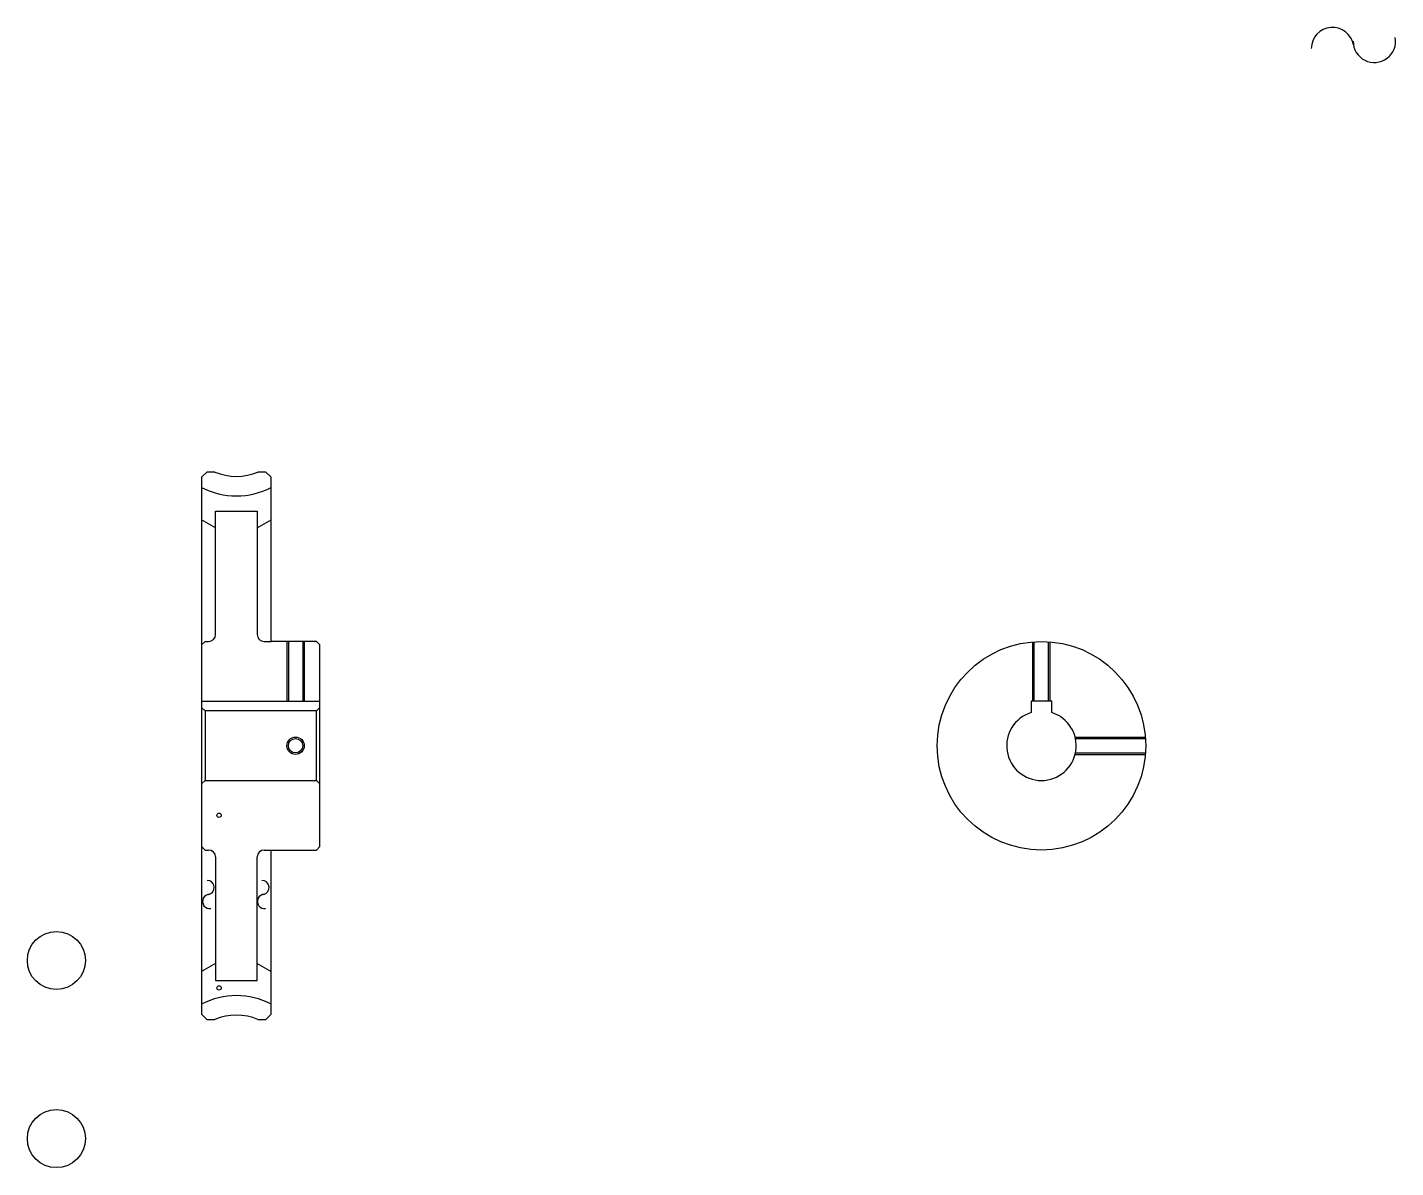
# Model space of a CAD drawing. Header units: metres. Extents: x 113 to 506, y 59 to 387.
import ezdxf

# ---------------------------------------------------------------- set-up
doc = ezdxf.new("R2010")
doc.units = ezdxf.units.M

msp = doc.modelspace()

# ---------------------------------------------------------------- linework, layer by layer
at = {"color": 4}
for p, q in [((166.933334, 242.762833), (162.933334, 245.072235)), ((178.933334, 247.572235), (178.933334, 212.072235)), ((178.933334, 242.762833), (182.933334, 245.072235)), ((180.933334, 210.072235), (182.933334, 210.072235)), ((162.933334, 192.872238), (196.933334, 192.872238)), ((196.933334, 191.072235), (195.933334, 190.072235)), ((162.933334, 169.072235), (163.933334, 170.072235)), ((196.933334, 169.072235), (195.933334, 170.072235)), ((180.933334, 150.072235), (182.933334, 150.072235)), ((178.933334, 112.572235), (178.933334, 148.072235)), ((166.933334, 117.381638), (162.933334, 115.072235)), ((178.933334, 117.381638), (182.933334, 115.072235))]:
    msp.add_line(p, q, dxfattribs=at)
for points in [[(166.733536, 258.822235), (164.433334, 258.822235), (162.933334, 257.322235), (162.933334, 169.072235)], [(179.133133, 101.322235), (181.433334, 101.322235), (182.933334, 102.822235), (182.933334, 150.072235), (195.933334, 150.072235), (196.933334, 151.072235), (196.933334, 209.072235), (195.933334, 210.072235), (182.933334, 210.072235), (182.933334, 257.322235), (181.433334, 258.822235), (179.133133, 258.822235)], [(166.933334, 212.072235), (166.933334, 247.572235), (178.933334, 247.572235)], [(162.933334, 209.072235), (163.933334, 210.072235), (164.933334, 210.072235)], [(187.433334, 210.072235), (187.433334, 192.872238)], [(187.868332, 210.072235), (187.868332, 192.872238)], [(191.998337, 210.072235), (191.998337, 192.872238)], [(192.433334, 210.072235), (192.433334, 192.872238)], [(401.988892, 192.872238), (401.988892, 209.967896)], [(402.423889, 192.872238), (402.423889, 210.001083)], [(406.553894, 192.872238), (406.553894, 210.001083)], [(406.988892, 192.872238), (406.988892, 209.967896)], [(407.488892, 189.611633), (407.488892, 192.872238), (401.488892, 192.872238), (401.488892, 189.611633)], [(162.933334, 191.072235), (163.933334, 190.072235), (163.933334, 170.072235), (195.933334, 170.072235), (195.933334, 190.072235), (163.933334, 190.072235)], [(414.171356, 182.572235), (434.384521, 182.572235)], [(414.273376, 182.137238), (434.417725, 182.137238)], [(414.171356, 177.572235), (434.384521, 177.572235)], [(414.273376, 178.007233), (434.417725, 178.007233)], [(162.933334, 169.072235), (162.933334, 102.822235), (164.433334, 101.322235), (166.733536, 101.322235)], [(162.933334, 151.072235), (163.933334, 150.072235), (164.933334, 150.072235)], [(166.933334, 148.072235), (166.933334, 112.572235), (178.933334, 112.572235)]]:
    msp.add_lwpolyline(points, dxfattribs=at)
for centre, radius in [((404.488892, 180.072235), 30), ((189.933334, 180.072235), 2.065)]:
    msp.add_circle(centre, radius, dxfattribs=at)
at = {"color": 7}
msp.add_circle((189.933334, 180.072235), 2.5, dxfattribs=at)
at = {"color": 5}
for centre, radius in [((167.933334, 160.072235), 0.626667), ((121.155556, 118.294456), 8.355556), ((167.933334, 110.384735), 0.626667), ((121.155556, 67.044456), 8.355556)]:
    msp.add_circle(centre, radius, dxfattribs=at)
at = {"color": 7}
for centre, radius, start, end in [((488.225555, 380.641663), 6.11, 10, 180), ((500.259888, 382.763672), 6.11, 180, 10), ((164.52211, 139.285568), 2.036667, 280, 90), ((180.28212, 139.285568), 2.036667, 280, 90), ((165.229446, 135.274109), 2.036667, 90, 280), ((180.989441, 135.274109), 2.036667, 90, 280)]:
    msp.add_arc(centre, radius, start, end, dxfattribs=at)
at = {"color": 4}
for centre, radius, start, end in [((172.933334, 273.572235), 16, 247.20175188, 292.79824812), ((172.933334, 273.572235), 21.625, 242.45612488, 297.54387512), ((164.933334, 212.072235), 2, 270, 0), ((180.933334, 212.072235), 2, 180, 270), ((404.488892, 180.072235), 10, 107.45760275, 72.54239725), ((164.933334, 148.072235), 2, 0, 90), ((180.933334, 148.072235), 2, 90, 180), ((172.933334, 86.572235), 21.625, 62.45612488, 117.54387512), ((172.933334, 86.572235), 16, 67.20175188, 112.79824812)]:
    msp.add_arc(centre, radius, start, end, dxfattribs=at)

doc.saveas('drawing.dxf')
